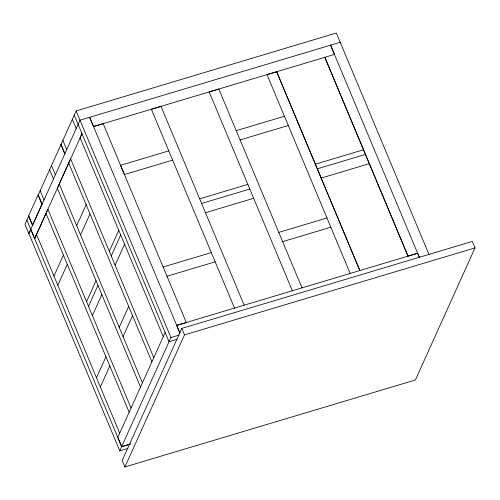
<?xml version="1.0" encoding="UTF-8"?>
<svg xmlns="http://www.w3.org/2000/svg" width="500" height="500" viewBox="0 0 500 500"><rect width="100%" height="100%" fill="white"/><g stroke="black" fill="none" stroke-linecap="round" stroke-linejoin="round"><path stroke-width="0.75" d="M30.762 229.331L28.875 233.55L80.006 120.188L340.219 42.281M30.769 229.363L34.638 238.6L47.894 209.225L131.056 408.038M57.369 188.256L59.256 184.037M142.419 382.856L59.25 184.019L70.619 158.856L153.787 357.669M80.106 137.863L81.988 133.65L34.638 238.6L36.519 234.394L119.694 433.225M429.025 254.569L336.35 33.031L76.137 110.944L38.263 194.931L42.131 204.175M53.944 276.038L63.412 255.05M76.669 225.669L86.137 204.681M57.806 285.287L67.281 264.294M80.538 234.913L90.006 213.925M86.569 301.688L96.037 280.7M109.306 251.3L118.775 230.312M88.513 306.331L97.981 285.344M111.244 255.944L120.719 234.956M92.381 315.575L101.85 294.587M115.113 265.188L124.581 244.2M96.487 377.75L105.956 356.763M119.213 327.375L128.681 306.388M100.356 386.994L109.825 366.006M123.081 336.625L132.55 315.637M165.156 332.469L117.8 437.425L121.669 446.662L130.562 444.006L121.669 446.669L26.894 220.087M127.931 448.419L119.775 450.856L170.919 337.512L76.137 110.944M181.8 328.406L122.206 460.494L124.913 466.969L415.4 379.994L475 247.906L472.294 241.431L181.8 328.406L184.506 334.881L124.913 466.969M89.656 117.319L93.544 126.562L103.156 123.663L186.325 322.5L176.681 325.369L179.981 333.2L89.644 117.3M151.356 109.269L160.987 106.369L244.156 305.181M93.513 126.55L334.519 54.413L330.65 45.169M168.762 150.881L120.575 165.312L124.444 174.556L172.631 160.125M236.231 130.681L284.425 116.25M240.1 139.925L288.288 125.5M199.669 198.831L247.856 184.4M315.363 164.188L363.556 149.762M201.612 203.475L249.8 189.044M317.306 168.831L365.5 154.406M205.475 212.719L253.669 198.294M321.175 178.081L369.369 163.65M163.119 267.019L211.312 252.594M278.775 232.394L326.969 217.963M166.988 276.262L215.181 261.837M282.644 241.637L330.838 227.206M417.594 253.238L407.956 256.119L324.794 57.306M176.688 325.381L417.681 253.231L419.469 257.494M170.919 337.512L179.075 335.075M184.506 334.881L475 247.906M177.181 339.269L169.025 341.712L74.244 115.138M330.581 45.163L419.381 257.456M324.875 57.3L408.044 256.112M276.688 71.725L359.85 270.544L276.65 71.737L267.019 74.644L350.175 273.438M301.988 287.869L218.812 89.038L209.188 91.956L292.344 290.756M151.344 109.237L234.519 308.069M72.362 119.356L76.231 128.606M80.094 137.85L163.263 336.662M62.894 140.344L66.75 149.606M60.987 144.562L64.856 153.806L60.969 144.562M68.719 163.031L151.894 361.869M51.5 165.556L55.388 174.794M49.625 169.744L53.494 178.994M57.362 188.238L140.525 387.05M40.156 190.731L44.025 199.981M45.987 213.406L129.162 412.238M32.663 225.162L28.794 215.919L25 224.288L119.775 450.856M38.006 195.025L28.537 216.012L32.406 225.256L41.875 204.269L38.006 195.025"/></g></svg>
